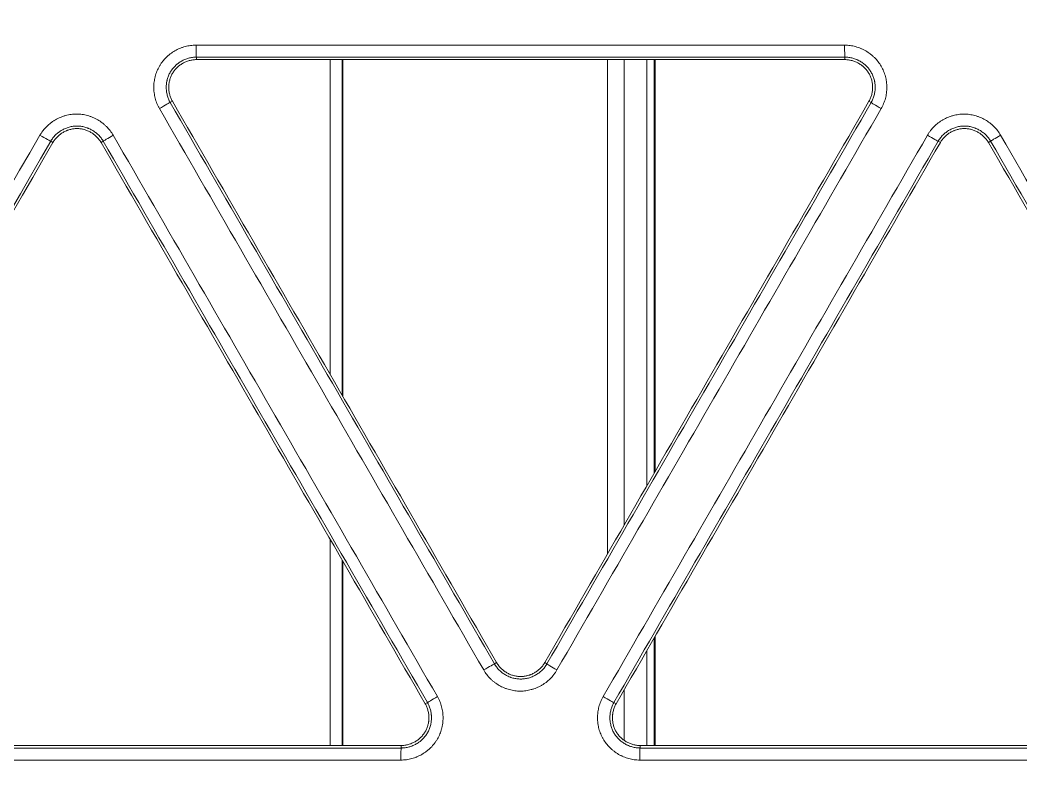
# Model space of a CAD drawing. Header units: inches. Extents: x 405346 to 489838, y -25612 to 14934.
# Drawn here: x 462582.51 to 462621.98, y 4230.73 to 4260.75 of the extents above; entities that cross this region are included whole.
import ezdxf

# ---------------------------------------------------------------- set-up
doc = ezdxf.new("R2010")
doc.units = ezdxf.units.IN
doc.header["$LTSCALE"] = 200
doc.header["$MEASUREMENT"] = 0
doc.layers.add('SS-EQ', color=2, linetype='Continuous', lineweight=20)

# ---------------------------------------------------------------- blocks, each defined once
blk = doc.blocks.new('4way무풍')
at = {"layer": 'SS-EQ'}
for p, q in [((-205.269, -62.142), (-205.27, -62.242)), ((-199.997, -62.242), (-199.997, -74.653)), ((-199.523, -75.477), (-199.523, -62.242)), ((-199.499, -75.518), (-199.499, -62.238)), ((-189.062, -62.238), (-189.062, -81.746)), ((-188.398, -62.238), (-188.398, -80.599)), ((-187.505, -79.052), (-187.505, -62.238)), ((-187.221, -78.56), (-187.221, -62.241)), ((-187.179, -62.24), (-187.179, -78.485)), ((-179.695, -62.242), (-179.695, -62.142)), ((-206.217, -63.884), (-206.303, -63.933)), ((-178.66, -63.934), (-178.747, -63.884)), ((-210.928, -65.509), (-211.014, -65.459)), ((-208.946, -65.459), (-209.033, -65.509)), ((-175.932, -65.509), (-176.018, -65.459)), ((-173.949, -65.459), (-174.036, -65.509)), ((-199.997, -81.155), (-199.997, -89.295)), ((-199.523, -89.295), (-199.523, -81.979)), ((-199.499, -89.299), (-199.499, -82.02)), ((-187.221, -89.296), (-187.221, -85.062)), ((-187.179, -84.988), (-187.179, -89.295)), ((-187.505, -89.297), (-187.505, -85.551)), ((-193.516, -86.082), (-193.43, -86.032)), ((-191.534, -86.032), (-191.447, -86.082)), ((-188.398, -87.098), (-188.398, -89.087)), ((-196.245, -87.657), (-196.158, -87.607)), ((-188.805, -87.608), (-188.719, -87.657)), ((-197.193, -89.399), (-197.193, -89.299)), ((-187.771, -89.299), (-187.771, -89.399))]:
    blk.add_line(p, q, dxfattribs=at)
for centre, major_axis, ratio, start_param, end_param in [((-205.269, -61.669), (0, 0.474), 0.036367, 1.573575, 3.106663), ((-179.694, -61.668), (0, 0.474), 0.031343, 1.574546, 3.106669), ((-206.713, -64.17), (-0.41, -0.237), 0.015835, 3.176504, 4.745517), ((-178.25, -64.17), (-0.41, 0.237), 0.018941, 0.034913, 1.545957), ((-211.424, -65.222), (-0.41, 0.237), 0.021198, 1.539584, 3.106678), ((-208.535, -65.222), (-0.41, -0.237), 0.016029, 4.745831, 6.248274), ((-176.428, -65.222), (0.41, -0.237), 0.018888, 4.687945, 6.248272), ((-173.539, -65.222), (0.41, 0.237), 0.011362, 1.599002, 3.106684), ((-193.926, -86.319), (0.41, 0.237), 0.012555, 0.034909, 1.601608), ((-191.037, -86.319), (-0.41, 0.237), 0.020242, 0.034914, 1.545104), ((-195.748, -87.371), (-0.41, -0.237), 0.012747, 4.743466, 6.248276), ((-189.215, -87.371), (0.41, -0.237), 0.020167, 4.687137, 6.248272), ((-197.193, -89.872), (0, 0.474), 0.03346, 0.034888, 1.575361), ((-187.771, -89.872), (0, 0.474), 0.031523, 0.035081, 1.575861)]:
    blk.add_ellipse(centre, major_axis=major_axis, ratio=ratio, start_param=start_param, end_param=end_param, dxfattribs=at)
for points, knots in [([(-0.032, -346.294), (-6.969, -346.294), (-13.906, -346.294), (-27.78, -346.294), (-34.717, -346.294), (-55.528, -346.294), (-69.403, -346.294), (-97.151, -346.294), (-111.025, -346.294), (-138.774, -346.294), (-152.648, -346.294), (-180.396, -346.294), (-194.27, -346.294), (-215.082, -346.294), (-222.019, -346.294), (-235.893, -346.294), (-242.83, -346.294), (-253.236, -346.294), (-256.704, -346.293), (-263.641, -346.293), (-267.11, -346.294), (-272.313, -346.294), (-274.047, -346.294), (-276.648, -346.294), (-277.515, -346.294), (-279.25, -346.294), (-280.117, -346.293), (-281.418, -346.293), (-281.851, -346.293), (-282.718, -346.293), (-283.152, -346.293), (-283.802, -346.293), (-284.019, -346.294), (-284.453, -346.294), (-284.669, -346.294), (-285.103, -346.294), (-285.32, -346.293), (-285.753, -346.291), (-285.97, -346.288), (-286.62, -346.277), (-287.053, -346.265), (-287.92, -346.232), (-288.353, -346.21), (-289.653, -346.133), (-290.519, -346.062), (-291.817, -345.929), (-292.25, -345.88), (-292.899, -345.799), (-293.116, -345.771), (-293.548, -345.713), (-294.627, -345.561), (-295.697, -345.382), (-298.249, -344.898), (-299.929, -344.504), (-302.417, -343.81), (-304.065, -343.313), (-305.692, -342.746), (-308.116, -341.843), (-309.711, -341.172), (-311.481, -340.336), (-311.677, -340.242), (-312.069, -340.051), (-312.265, -339.955), (-312.85, -339.663), (-313.238, -339.464), (-314.393, -338.857), (-315.91, -338.018), (-317.384, -337.119), (-318.837, -336.19), (-319.553, -335.711), (-320.962, -334.724), (-322.351, -333.708), (-324.369, -332.095), (-326.323, -330.394), (-327.582, -329.2), (-328.355, -328.435), (-328.586, -328.204), (-328.815, -327.971), (-328.968, -327.815), (-329.044, -327.737), (-329.423, -327.345), (-329.723, -327.029), (-330.61, -326.073), (-331.762, -324.777), (-333.398, -322.77), (-334.43, -321.391), (-335.932, -319.291), (-336.873, -317.851), (-338.196, -315.627), (-339.047, -314.124), (-339.838, -312.58), (-340.313, -311.601), (-340.454, -311.306), (-340.593, -311.01), (-340.685, -310.813), (-340.731, -310.713), (-340.958, -310.218), (-341.135, -309.821), (-341.654, -308.624), (-342.309, -307.019), (-343.186, -304.583), (-343.7, -302.939), (-344.419, -300.46), (-344.828, -298.788), (-345.336, -296.251), (-345.487, -295.401), (-345.755, -293.691), (-345.871, -292.831), (-345.994, -291.749), (-346.017, -291.533), (-346.062, -291.099), (-346.083, -290.882), (-346.143, -290.23), (-346.178, -289.796), (-346.239, -288.927), (-346.265, -288.493), (-346.307, -287.624), (-346.324, -287.19), (-346.342, -286.538), (-346.347, -286.321), (-346.354, -285.886), (-346.356, -285.669), (-346.359, -285.235), (-346.359, -285.017), (-346.359, -284.583), (-346.359, -284.366), (-346.358, -283.714), (-346.358, -283.28), (-346.358, -282.411), (-346.358, -281.976), (-346.358, -280.673), (-346.358, -279.804), (-346.359, -278.066), (-346.359, -277.197), (-346.359, -274.59), (-346.359, -272.852), (-346.358, -264.163), (-346.358, -257.211), (-346.359, -236.356), (-346.359, -222.453), (-346.359, -194.646), (-346.359, -180.743), (-346.359, -152.936), (-346.359, -139.033), (-346.359, -111.226), (-346.359, -69.517), (-346.359, -27.807), (-346.359, 0)], [0, 0, 0, 0, 0.03125, 0.03125, 0.0625, 0.0625, 0.125, 0.125, 0.1875, 0.1875, 0.25, 0.25, 0.3125, 0.3125, 0.34375, 0.34375, 0.375, 0.375, 0.390625, 0.390625, 0.40625, 0.40625, 0.414063, 0.414063, 0.417969, 0.417969, 0.421875, 0.421875, 0.423828, 0.423828, 0.425781, 0.425781, 0.426758, 0.426758, 0.427734, 0.427734, 0.428711, 0.428711, 0.429688, 0.429688, 0.431641, 0.431641, 0.433594, 0.433594, 0.4375, 0.4375, 0.439453, 0.439453, 0.44043, 0.44043, 0.441406, 0.445313, 0.445313, 0.453125, 0.453125, 0.457031, 0.460938, 0.460938, 0.46875, 0.46875, 0.469727, 0.469727, 0.470703, 0.470703, 0.472656, 0.472656, 0.476563, 0.480469, 0.480469, 0.484375, 0.484375, 0.488281, 0.492188, 0.496094, 0.5, 0.5, 0.500977, 0.501465, 0.501465, 0.501953, 0.501953, 0.503906, 0.503906, 0.507813, 0.511719, 0.515625, 0.515625, 0.523438, 0.523438, 0.527344, 0.53125, 0.53125, 0.532227, 0.532715, 0.532715, 0.533203, 0.533203, 0.535156, 0.535156, 0.539063, 0.542969, 0.546875, 0.546875, 0.554688, 0.554688, 0.558594, 0.558594, 0.5625, 0.5625, 0.563477, 0.563477, 0.564453, 0.564453, 0.566406, 0.566406, 0.568359, 0.568359, 0.570313, 0.570313, 0.571289, 0.571289, 0.572266, 0.572266, 0.573242, 0.573242, 0.574219, 0.574219, 0.576172, 0.576172, 0.578125, 0.578125, 0.582031, 0.582031, 0.585938, 0.585938, 0.59375, 0.59375, 0.625, 0.625, 0.6875, 0.6875, 0.75, 0.75, 0.8125, 0.8125, 0.875, 1, 1, 1, 1]), ([(-345.164, 0), (-345.164, -27.72), (-345.163, -69.3), (-345.162, -110.879), (-345.161, -138.599), (-345.16, -152.459), (-345.158, -180.179), (-345.157, -194.038), (-345.154, -221.758), (-345.152, -235.618), (-345.147, -256.408), (-345.146, -263.338), (-345.145, -272), (-345.144, -273.733), (-345.144, -276.331), (-345.144, -277.198), (-345.143, -278.93), (-345.142, -279.796), (-345.142, -281.096), (-345.141, -281.529), (-345.141, -282.395), (-345.141, -282.828), (-345.141, -283.694), (-345.141, -284.128), (-345.14, -284.777), (-345.139, -284.994), (-345.136, -285.427), (-345.134, -285.643), (-345.124, -286.293), (-345.113, -286.726), (-345.08, -287.592), (-345.06, -288.025), (-345.009, -288.891), (-344.978, -289.324), (-344.926, -289.973), (-344.898, -290.298), (-344.868, -290.623), (-344.847, -290.839), (-344.836, -290.947), (-344.736, -291.92), (-344.629, -292.78), (-344.379, -294.49), (-344.236, -295.341), (-343.754, -297.876), (-343.361, -299.547), (-342.665, -302.025), (-342.166, -303.667), (-341.312, -306.101), (-340.67, -307.704), (-340.162, -308.899), (-339.901, -309.494), (-339.629, -310.087), (-339.446, -310.481), (-339.353, -310.678), (-338.885, -311.657), (-338.495, -312.43), (-337.684, -313.955), (-337.263, -314.706), (-336.391, -316.189), (-335.94, -316.919), (-335.007, -318.36), (-334.525, -319.069), (-333.532, -320.468), (-332.508, -321.846), (-330.881, -323.85), (-329.735, -325.144), (-328.853, -326.098), (-328.555, -326.413), (-328.177, -326.804), (-328.101, -326.882), (-327.949, -327.038), (-327.721, -327.27), (-327.491, -327.501), (-326.721, -328.264), (-325.466, -329.454), (-323.518, -331.15), (-321.504, -332.756), (-320.119, -333.767), (-318.711, -334.749), (-317.997, -335.224), (-316.546, -336.146), (-315.81, -336.593), (-314.315, -337.455), (-313.557, -337.871), (-312.595, -338.371), (-312.305, -338.52), (-312.014, -338.667), (-311.819, -338.764), (-311.722, -338.813), (-311.235, -339.053), (-310.844, -339.241), (-309.666, -339.791), (-308.875, -340.139), (-307.283, -340.8), (-305.68, -341.425), (-303.244, -342.258), (-301.598, -342.743), (-299.114, -343.417), (-297.436, -343.797), (-294.888, -344.259), (-294.033, -344.395), (-292.957, -344.543), (-292.742, -344.571), (-292.31, -344.625), (-291.663, -344.704), (-291.015, -344.771), (-289.72, -344.892), (-288.856, -344.954), (-287.56, -345.019), (-287.128, -345.036), (-286.48, -345.054), (-286.264, -345.059), (-285.831, -345.067), (-285.615, -345.069), (-285.183, -345.073), (-284.967, -345.074), (-284.534, -345.075), (-284.318, -345.075), (-283.67, -345.076), (-283.237, -345.076), (-282.589, -345.076), (-282.373, -345.076), (-281.94, -345.076), (-281.724, -345.076), (-281.075, -345.076), (-280.643, -345.077), (-279.346, -345.077), (-278.481, -345.078), (-276.752, -345.079), (-275.887, -345.079), (-273.293, -345.079), (-271.563, -345.08), (-262.916, -345.081), (-255.998, -345.082), (-242.162, -345.085), (-235.244, -345.086), (-221.408, -345.089), (-214.49, -345.09), (-193.736, -345.092), (-179.9, -345.094), (-152.228, -345.096), (-138.392, -345.096), (-110.72, -345.097), (-96.884, -345.098), (-69.212, -345.098), (-55.376, -345.099), (-34.622, -345.099), (-27.704, -345.099), (-13.868, -345.099), (-6.95, -345.099), (-0.032, -345.099)], [0, 0, 0, 0, 0.125, 0.1875, 0.1875, 0.25, 0.25, 0.3125, 0.3125, 0.375, 0.375, 0.40625, 0.40625, 0.414063, 0.414063, 0.417969, 0.417969, 0.421875, 0.421875, 0.423828, 0.423828, 0.425781, 0.425781, 0.427734, 0.427734, 0.428711, 0.428711, 0.429688, 0.429688, 0.431641, 0.431641, 0.433594, 0.433594, 0.435547, 0.435547, 0.436523, 0.437012, 0.437012, 0.4375, 0.4375, 0.441406, 0.441406, 0.445313, 0.445313, 0.453125, 0.453125, 0.457031, 0.460938, 0.464844, 0.464844, 0.466797, 0.467773, 0.467773, 0.46875, 0.46875, 0.472656, 0.472656, 0.476563, 0.476563, 0.480469, 0.480469, 0.484375, 0.484375, 0.488281, 0.492188, 0.496094, 0.496094, 0.498047, 0.498047, 0.498535, 0.498535, 0.499023, 0.5, 0.5, 0.503906, 0.507813, 0.511719, 0.515625, 0.515625, 0.519531, 0.519531, 0.523438, 0.523438, 0.527344, 0.527344, 0.52832, 0.528809, 0.528809, 0.529297, 0.529297, 0.53125, 0.53125, 0.535156, 0.535156, 0.539063, 0.542969, 0.546875, 0.546875, 0.554688, 0.554688, 0.558594, 0.558594, 0.55957, 0.55957, 0.560547, 0.5625, 0.5625, 0.566406, 0.566406, 0.568359, 0.568359, 0.569336, 0.569336, 0.570313, 0.570313, 0.571289, 0.571289, 0.572266, 0.572266, 0.574219, 0.574219, 0.575195, 0.575195, 0.576172, 0.576172, 0.578125, 0.578125, 0.582031, 0.582031, 0.585938, 0.585938, 0.59375, 0.59375, 0.625, 0.625, 0.65625, 0.65625, 0.6875, 0.6875, 0.75, 0.75, 0.8125, 0.8125, 0.875, 0.875, 0.9375, 0.9375, 0.96875, 0.96875, 1, 1, 1, 1]), ([(-206.731, -64.172), (-206.749, -64.14), (-206.766, -64.107), (-206.798, -64.041), (-206.813, -64.008), (-206.855, -63.907), (-206.9, -63.77), (-206.928, -63.627), (-206.94, -63.536), (-206.942, -63.518), (-206.945, -63.482), (-206.95, -63.427), (-206.951, -63.373), (-206.951, -63.264), (-206.947, -63.192), (-206.933, -63.083), (-206.927, -63.047), (-206.916, -62.994), (-206.913, -62.976), (-206.904, -62.94), (-206.9, -62.922), (-206.877, -62.834), (-206.831, -62.697), (-206.767, -62.566), (-206.712, -62.471), (-206.692, -62.44), (-206.652, -62.38), (-206.63, -62.35), (-206.564, -62.264), (-206.516, -62.21), (-206.439, -62.134), (-206.399, -62.097), (-206.357, -62.061), (-206.329, -62.038), (-206.314, -62.027), (-206.241, -61.971), (-206.121, -61.891), (-205.991, -61.827), (-205.907, -61.792), (-205.89, -61.785), (-205.856, -61.772), (-205.838, -61.766), (-205.786, -61.748), (-205.752, -61.737), (-205.646, -61.709), (-205.575, -61.694), (-205.432, -61.675), (-205.359, -61.67), (-205.286, -61.67)], [0, 0, 0, 0, 0.03125, 0.03125, 0.0625, 0.0625, 0.125, 0.1875, 0.1875, 0.203125, 0.203125, 0.21875, 0.25, 0.25, 0.3125, 0.3125, 0.34375, 0.34375, 0.359375, 0.359375, 0.375, 0.375, 0.4375, 0.5, 0.5, 0.53125, 0.53125, 0.5625, 0.5625, 0.625, 0.625, 0.65625, 0.671875, 0.671875, 0.6875, 0.6875, 0.75, 0.8125, 0.8125, 0.828125, 0.828125, 0.84375, 0.84375, 0.875, 0.875, 0.9375, 0.9375, 1, 1, 1, 1]), ([(-205.286, -61.67), (-201.024, -61.67), (-196.761, -61.67), (-188.235, -61.67), (-183.972, -61.67), (-179.709, -61.67)], [0, 0, 0, 0, 0.5, 0.5, 1, 1, 1, 1]), ([(-179.709, -61.67), (-179.672, -61.67), (-179.636, -61.672), (-179.562, -61.677), (-179.526, -61.68), (-179.418, -61.695), (-179.276, -61.724), (-179.139, -61.771), (-179.055, -61.806), (-179.038, -61.814), (-179.005, -61.829), (-178.955, -61.852), (-178.907, -61.878), (-178.813, -61.933), (-178.753, -61.973), (-178.666, -62.039), (-178.638, -62.062), (-178.596, -62.098), (-178.583, -62.11), (-178.556, -62.135), (-178.543, -62.148), (-178.478, -62.212), (-178.382, -62.321), (-178.301, -62.441), (-178.246, -62.536), (-178.229, -62.568), (-178.197, -62.634), (-178.182, -62.667), (-178.141, -62.768), (-178.118, -62.836), (-178.09, -62.941), (-178.082, -62.977), (-178.071, -63.03), (-178.068, -63.048), (-178.062, -63.085), (-178.06, -63.103), (-178.048, -63.193), (-178.039, -63.338), (-178.048, -63.483), (-178.06, -63.573), (-178.062, -63.591), (-178.068, -63.628), (-178.071, -63.646), (-178.082, -63.7), (-178.09, -63.735), (-178.118, -63.841), (-178.141, -63.909), (-178.196, -64.043), (-178.228, -64.108), (-178.265, -64.172)], [0, 0, 0, 0, 0.03125, 0.03125, 0.0625, 0.0625, 0.125, 0.1875, 0.1875, 0.203125, 0.203125, 0.21875, 0.25, 0.25, 0.3125, 0.3125, 0.34375, 0.34375, 0.359375, 0.359375, 0.375, 0.375, 0.4375, 0.5, 0.5, 0.53125, 0.53125, 0.5625, 0.5625, 0.625, 0.625, 0.65625, 0.65625, 0.671875, 0.671875, 0.6875, 0.6875, 0.75, 0.8125, 0.8125, 0.828125, 0.828125, 0.84375, 0.84375, 0.875, 0.875, 0.9375, 0.9375, 1, 1, 1, 1]), ([(-205.269, -62.142), (-205.273, -62.142), (-205.276, -62.142), (-205.283, -62.142), (-205.292, -62.142), (-205.315, -62.143), (-205.361, -62.145), (-205.399, -62.149), (-205.476, -62.16), (-205.527, -62.17), (-205.602, -62.191), (-205.627, -62.198), (-205.677, -62.215), (-205.701, -62.225), (-205.773, -62.255), (-205.866, -62.301), (-205.953, -62.359), (-206.005, -62.398), (-206.015, -62.406), (-206.035, -62.423), (-206.065, -62.448), (-206.094, -62.475), (-206.149, -62.529), (-206.184, -62.568), (-206.231, -62.629), (-206.247, -62.65), (-206.276, -62.694), (-206.29, -62.716), (-206.329, -62.784), (-206.352, -62.831), (-206.391, -62.926), (-206.407, -62.976), (-206.424, -63.039), (-206.427, -63.051), (-206.433, -63.077), (-206.436, -63.09), (-206.443, -63.128), (-206.447, -63.154), (-206.457, -63.232), (-206.46, -63.283), (-206.46, -63.361), (-206.46, -63.387), (-206.457, -63.426), (-206.456, -63.439), (-206.454, -63.465), (-206.452, -63.478), (-206.444, -63.543), (-206.424, -63.645), (-206.392, -63.744), (-206.362, -63.816), (-206.352, -63.84), (-206.334, -63.875), (-206.328, -63.887), (-206.319, -63.904), (-206.315, -63.913), (-206.31, -63.922), (-206.306, -63.927), (-206.305, -63.93), (-206.303, -63.933)], [0, 0, 0, 0, 0.003906, 0.003906, 0.007813, 0.015625, 0.03125, 0.0625, 0.0625, 0.125, 0.125, 0.15625, 0.15625, 0.1875, 0.1875, 0.25, 0.3125, 0.3125, 0.328125, 0.328125, 0.34375, 0.375, 0.375, 0.4375, 0.4375, 0.46875, 0.46875, 0.5, 0.5, 0.5625, 0.5625, 0.625, 0.625, 0.640625, 0.640625, 0.65625, 0.65625, 0.6875, 0.6875, 0.75, 0.75, 0.78125, 0.78125, 0.796875, 0.796875, 0.8125, 0.8125, 0.875, 0.9375, 0.9375, 0.96875, 0.96875, 0.984375, 0.984375, 0.992188, 0.996094, 0.996094, 1, 1, 1, 1]), ([(-206.217, -63.884), (-206.241, -63.842), (-206.262, -63.799), (-206.298, -63.711), (-206.313, -63.666), (-206.331, -63.597), (-206.337, -63.573), (-206.346, -63.526), (-206.349, -63.502), (-206.359, -63.431), (-206.364, -63.336), (-206.359, -63.241), (-206.351, -63.182), (-206.349, -63.17), (-206.345, -63.146), (-206.339, -63.111), (-206.331, -63.076), (-206.313, -63.007), (-206.298, -62.962), (-206.271, -62.896), (-206.262, -62.874), (-206.241, -62.831), (-206.229, -62.81), (-206.193, -62.747), (-206.14, -62.669), (-206.077, -62.597), (-206.026, -62.547), (-206.008, -62.531), (-205.972, -62.499), (-205.954, -62.484), (-205.897, -62.441), (-205.857, -62.414), (-205.795, -62.379), (-205.774, -62.367), (-205.732, -62.346), (-205.71, -62.336), (-205.643, -62.308), (-205.553, -62.277), (-205.46, -62.258), (-205.366, -62.245), (-205.318, -62.242), (-205.27, -62.242)], [0, 0, 0, 0, 0.0625, 0.0625, 0.125, 0.125, 0.15625, 0.15625, 0.1875, 0.1875, 0.25, 0.3125, 0.3125, 0.328125, 0.328125, 0.34375, 0.375, 0.375, 0.4375, 0.4375, 0.46875, 0.46875, 0.5, 0.5, 0.5625, 0.625, 0.625, 0.65625, 0.65625, 0.6875, 0.6875, 0.75, 0.75, 0.78125, 0.78125, 0.8125, 0.8125, 0.875, 0.9375, 0.9375, 1, 1, 1, 1]), ([(-179.695, -62.242), (-183.958, -62.242), (-188.22, -62.242), (-196.745, -62.242), (-201.007, -62.242), (-205.27, -62.242)], [0, 0, 0, 0, 0.5, 0.5, 1, 1, 1, 1]), ([(-179.695, -62.142), (-183.957, -62.142), (-188.22, -62.142), (-196.745, -62.142), (-201.007, -62.142), (-205.269, -62.142)], [0, 0, 0, 0, 0.5, 0.5, 1, 1, 1, 1]), ([(-178.66, -63.934), (-178.658, -63.931), (-178.657, -63.928), (-178.654, -63.922), (-178.649, -63.914), (-178.638, -63.894), (-178.617, -63.853), (-178.601, -63.817), (-178.572, -63.745), (-178.555, -63.696), (-178.535, -63.621), (-178.53, -63.595), (-178.52, -63.544), (-178.515, -63.518), (-178.506, -63.44), (-178.499, -63.337), (-178.506, -63.233), (-178.514, -63.168), (-178.516, -63.155), (-178.52, -63.129), (-178.527, -63.09), (-178.535, -63.052), (-178.555, -62.977), (-178.572, -62.928), (-178.601, -62.856), (-178.612, -62.832), (-178.635, -62.785), (-178.647, -62.762), (-178.686, -62.694), (-178.715, -62.651), (-178.779, -62.569), (-178.813, -62.53), (-178.869, -62.475), (-178.888, -62.457), (-178.928, -62.423), (-178.948, -62.406), (-179.01, -62.359), (-179.053, -62.33), (-179.121, -62.291), (-179.155, -62.273), (-179.19, -62.256), (-179.214, -62.245), (-179.226, -62.24), (-179.287, -62.215), (-179.385, -62.181), (-179.486, -62.16), (-179.564, -62.149), (-179.59, -62.147), (-179.629, -62.144), (-179.642, -62.143), (-179.662, -62.142), (-179.672, -62.142), (-179.682, -62.142), (-179.688, -62.142), (-179.691, -62.142), (-179.695, -62.142)], [0, 0, 0, 0, 0.003906, 0.003906, 0.007812, 0.015625, 0.03125, 0.0625, 0.0625, 0.125, 0.125, 0.15625, 0.15625, 0.1875, 0.1875, 0.25, 0.3125, 0.3125, 0.328125, 0.328125, 0.34375, 0.375, 0.375, 0.4375, 0.4375, 0.46875, 0.46875, 0.5, 0.5, 0.5625, 0.5625, 0.625, 0.625, 0.65625, 0.65625, 0.6875, 0.6875, 0.75, 0.75, 0.78125, 0.796875, 0.796875, 0.8125, 0.8125, 0.875, 0.9375, 0.9375, 0.96875, 0.96875, 0.984375, 0.984375, 0.992188, 0.996094, 0.996094, 1, 1, 1, 1]), ([(-179.695, -62.242), (-179.647, -62.242), (-179.599, -62.245), (-179.505, -62.258), (-179.458, -62.268), (-179.39, -62.287), (-179.367, -62.294), (-179.321, -62.309), (-179.299, -62.318), (-179.233, -62.346), (-179.148, -62.388), (-179.068, -62.441), (-179.02, -62.477), (-179.011, -62.484), (-178.992, -62.5), (-178.965, -62.523), (-178.939, -62.547), (-178.888, -62.597), (-178.856, -62.632), (-178.813, -62.689), (-178.799, -62.708), (-178.772, -62.748), (-178.759, -62.768), (-178.723, -62.83), (-178.681, -62.916), (-178.651, -63.006), (-178.633, -63.076), (-178.628, -63.099), (-178.618, -63.146), (-178.615, -63.17), (-178.606, -63.241), (-178.603, -63.288), (-178.603, -63.359), (-178.604, -63.395), (-178.606, -63.431), (-178.609, -63.455), (-178.61, -63.467), (-178.618, -63.526), (-178.636, -63.62), (-178.666, -63.71), (-178.702, -63.798), (-178.723, -63.842), (-178.747, -63.884)], [0, 0, 0, 0, 0.0625, 0.0625, 0.125, 0.125, 0.15625, 0.15625, 0.1875, 0.1875, 0.25, 0.3125, 0.3125, 0.328125, 0.328125, 0.34375, 0.375, 0.375, 0.4375, 0.4375, 0.46875, 0.46875, 0.5, 0.5, 0.5625, 0.625, 0.625, 0.65625, 0.65625, 0.6875, 0.6875, 0.75, 0.75, 0.78125, 0.796875, 0.796875, 0.8125, 0.8125, 0.875, 0.9375, 0.9375, 1, 1, 1, 1]), ([(-206.303, -63.933), (-204.172, -67.624), (-202.041, -71.316), (-198.844, -76.853), (-197.778, -78.699), (-195.647, -82.39), (-194.581, -84.236), (-193.516, -86.082)], [0, 0, 0, 0, 0.5, 0.5, 0.75, 0.75, 1, 1, 1, 1]), ([(-206.217, -63.884), (-204.086, -67.575), (-201.955, -71.266), (-198.758, -76.803), (-197.692, -78.649), (-195.561, -82.34), (-194.496, -84.186), (-193.43, -86.032)], [0, 0, 0, 0, 0.5, 0.5, 0.75, 0.75, 1, 1, 1, 1]), ([(-191.534, -86.032), (-189.403, -82.341), (-187.272, -78.649), (-183.01, -71.266), (-180.878, -67.575), (-178.747, -63.884)], [0, 0, 0, 0, 0.5, 0.5, 1, 1, 1, 1]), ([(-191.447, -86.082), (-189.316, -82.391), (-187.185, -78.699), (-182.923, -71.317), (-180.791, -67.625), (-178.66, -63.934)], [0, 0, 0, 0, 0.5, 0.5, 1, 1, 1, 1]), ([(-193.941, -86.321), (-195.007, -84.475), (-196.073, -82.629), (-198.205, -78.938), (-199.27, -77.092), (-202.468, -71.554), (-204.599, -67.863), (-206.731, -64.172)], [0, 0, 0, 0, 0.25, 0.25, 0.5, 0.5, 1, 1, 1, 1]), ([(-178.265, -64.172), (-180.396, -67.864), (-182.527, -71.555), (-186.79, -78.938), (-188.921, -82.629), (-191.053, -86.321)], [0, 0, 0, 0, 0.5, 0.5, 1, 1, 1, 1]), ([(-211.442, -65.224), (-211.424, -65.192), (-211.404, -65.161), (-211.363, -65.1), (-211.342, -65.07), (-211.275, -64.984), (-211.179, -64.876), (-211.069, -64.78), (-210.997, -64.725), (-210.982, -64.714), (-210.952, -64.693), (-210.907, -64.662), (-210.861, -64.633), (-210.766, -64.579), (-210.701, -64.547), (-210.601, -64.505), (-210.567, -64.492), (-210.515, -64.474), (-210.498, -64.468), (-210.463, -64.457), (-210.445, -64.452), (-210.357, -64.428), (-210.215, -64.4), (-210.07, -64.39), (-209.961, -64.39), (-209.924, -64.391), (-209.851, -64.396), (-209.815, -64.4), (-209.707, -64.414), (-209.636, -64.429), (-209.532, -64.457), (-209.497, -64.468), (-209.445, -64.486), (-209.428, -64.492), (-209.394, -64.505), (-209.377, -64.512), (-209.292, -64.547), (-209.162, -64.611), (-209.041, -64.692), (-208.969, -64.747), (-208.955, -64.758), (-208.926, -64.781), (-208.912, -64.793), (-208.871, -64.829), (-208.844, -64.854), (-208.767, -64.931), (-208.719, -64.985), (-208.63, -65.1), (-208.59, -65.16), (-208.553, -65.224)], [0, 0, 0, 0, 0.03125, 0.03125, 0.0625, 0.0625, 0.125, 0.1875, 0.1875, 0.203125, 0.203125, 0.21875, 0.25, 0.25, 0.3125, 0.3125, 0.34375, 0.34375, 0.359375, 0.359375, 0.375, 0.375, 0.4375, 0.5, 0.5, 0.53125, 0.53125, 0.5625, 0.5625, 0.625, 0.625, 0.65625, 0.65625, 0.671875, 0.671875, 0.6875, 0.6875, 0.75, 0.8125, 0.8125, 0.828125, 0.828125, 0.84375, 0.84375, 0.875, 0.875, 0.9375, 0.9375, 1, 1, 1, 1]), ([(-176.442, -65.224), (-176.424, -65.192), (-176.404, -65.161), (-176.363, -65.1), (-176.342, -65.071), (-176.275, -64.985), (-176.179, -64.876), (-176.07, -64.781), (-175.997, -64.725), (-175.982, -64.715), (-175.952, -64.693), (-175.907, -64.662), (-175.861, -64.634), (-175.767, -64.579), (-175.702, -64.547), (-175.601, -64.505), (-175.567, -64.492), (-175.515, -64.474), (-175.498, -64.469), (-175.463, -64.458), (-175.445, -64.453), (-175.357, -64.429), (-175.215, -64.4), (-175.07, -64.39), (-174.961, -64.39), (-174.924, -64.392), (-174.851, -64.397), (-174.815, -64.4), (-174.707, -64.415), (-174.637, -64.429), (-174.532, -64.458), (-174.497, -64.468), (-174.445, -64.486), (-174.428, -64.492), (-174.394, -64.505), (-174.377, -64.512), (-174.292, -64.547), (-174.162, -64.612), (-174.042, -64.692), (-173.969, -64.747), (-173.955, -64.759), (-173.926, -64.782), (-173.912, -64.794), (-173.871, -64.83), (-173.844, -64.855), (-173.767, -64.931), (-173.719, -64.986), (-173.63, -65.1), (-173.59, -65.161), (-173.553, -65.224)], [0, 0, 0, 0, 0.03125, 0.03125, 0.0625, 0.0625, 0.125, 0.1875, 0.1875, 0.203125, 0.203125, 0.21875, 0.25, 0.25, 0.3125, 0.3125, 0.34375, 0.34375, 0.359375, 0.359375, 0.375, 0.375, 0.4375, 0.5, 0.5, 0.53125, 0.53125, 0.5625, 0.5625, 0.625, 0.625, 0.65625, 0.65625, 0.671875, 0.671875, 0.6875, 0.6875, 0.75, 0.8125, 0.8125, 0.828125, 0.828125, 0.84375, 0.84375, 0.875, 0.875, 0.9375, 0.9375, 1, 1, 1, 1]), ([(-208.946, -65.459), (-208.947, -65.456), (-208.949, -65.453), (-208.952, -65.447), (-208.957, -65.439), (-208.969, -65.419), (-208.994, -65.381), (-209.017, -65.35), (-209.065, -65.288), (-209.099, -65.249), (-209.155, -65.194), (-209.174, -65.177), (-209.213, -65.142), (-209.234, -65.126), (-209.296, -65.078), (-209.382, -65.021), (-209.476, -64.975), (-209.536, -64.95), (-209.548, -64.945), (-209.573, -64.935), (-209.61, -64.922), (-209.647, -64.911), (-209.722, -64.89), (-209.773, -64.88), (-209.85, -64.869), (-209.875, -64.866), (-209.928, -64.863), (-209.954, -64.862), (-210.032, -64.862), (-210.084, -64.866), (-210.187, -64.88), (-210.237, -64.89), (-210.313, -64.911), (-210.338, -64.919), (-210.388, -64.936), (-210.412, -64.945), (-210.484, -64.975), (-210.53, -64.998), (-210.598, -65.037), (-210.631, -65.057), (-210.663, -65.08), (-210.684, -65.095), (-210.695, -65.103), (-210.747, -65.142), (-210.826, -65.21), (-210.895, -65.288), (-210.942, -65.35), (-210.958, -65.371), (-210.98, -65.403), (-210.987, -65.414), (-210.997, -65.431), (-211.003, -65.44), (-211.008, -65.448), (-211.011, -65.454), (-211.013, -65.457), (-211.014, -65.459)], [0, 0, 0, 0, 0.003906, 0.003906, 0.007813, 0.015625, 0.03125, 0.0625, 0.0625, 0.125, 0.125, 0.15625, 0.15625, 0.1875, 0.1875, 0.25, 0.3125, 0.3125, 0.328125, 0.328125, 0.34375, 0.375, 0.375, 0.4375, 0.4375, 0.46875, 0.46875, 0.5, 0.5, 0.5625, 0.5625, 0.625, 0.625, 0.65625, 0.65625, 0.6875, 0.6875, 0.75, 0.75, 0.78125, 0.796875, 0.796875, 0.8125, 0.8125, 0.875, 0.9375, 0.9375, 0.96875, 0.96875, 0.984375, 0.984375, 0.992188, 0.996094, 0.996094, 1, 1, 1, 1]), ([(-210.928, -65.509), (-210.904, -65.467), (-210.878, -65.428), (-210.819, -65.353), (-210.788, -65.317), (-210.737, -65.267), (-210.719, -65.251), (-210.683, -65.219), (-210.664, -65.204), (-210.607, -65.161), (-210.528, -65.108), (-210.443, -65.066), (-210.387, -65.042), (-210.376, -65.038), (-210.354, -65.029), (-210.32, -65.017), (-210.286, -65.007), (-210.217, -64.988), (-210.171, -64.978), (-210.1, -64.968), (-210.077, -64.966), (-210.029, -64.963), (-210.005, -64.962), (-209.933, -64.962), (-209.838, -64.968), (-209.745, -64.987), (-209.675, -65.006), (-209.652, -65.013), (-209.607, -65.029), (-209.585, -65.038), (-209.519, -65.065), (-209.476, -65.086), (-209.414, -65.122), (-209.384, -65.141), (-209.354, -65.161), (-209.335, -65.175), (-209.325, -65.182), (-209.277, -65.218), (-209.205, -65.281), (-209.142, -65.352), (-209.084, -65.427), (-209.057, -65.467), (-209.033, -65.509)], [0, 0, 0, 0, 0.0625, 0.0625, 0.125, 0.125, 0.15625, 0.15625, 0.1875, 0.1875, 0.25, 0.3125, 0.3125, 0.328125, 0.328125, 0.34375, 0.375, 0.375, 0.4375, 0.4375, 0.46875, 0.46875, 0.5, 0.5, 0.5625, 0.625, 0.625, 0.65625, 0.65625, 0.6875, 0.6875, 0.75, 0.75, 0.78125, 0.796875, 0.796875, 0.8125, 0.8125, 0.875, 0.9375, 0.9375, 1, 1, 1, 1]), ([(-173.949, -65.459), (-173.951, -65.456), (-173.952, -65.453), (-173.956, -65.448), (-173.961, -65.439), (-173.973, -65.42), (-173.998, -65.381), (-174.02, -65.35), (-174.068, -65.288), (-174.102, -65.249), (-174.158, -65.194), (-174.177, -65.177), (-174.217, -65.142), (-174.237, -65.126), (-174.299, -65.078), (-174.386, -65.021), (-174.479, -64.975), (-174.539, -64.95), (-174.551, -64.945), (-174.576, -64.935), (-174.613, -64.922), (-174.65, -64.911), (-174.725, -64.89), (-174.776, -64.88), (-174.853, -64.869), (-174.879, -64.866), (-174.931, -64.863), (-174.957, -64.862), (-175.036, -64.862), (-175.087, -64.866), (-175.19, -64.88), (-175.241, -64.89), (-175.316, -64.911), (-175.341, -64.918), (-175.391, -64.936), (-175.415, -64.945), (-175.487, -64.975), (-175.534, -64.998), (-175.601, -65.037), (-175.634, -65.057), (-175.667, -65.08), (-175.688, -65.095), (-175.698, -65.103), (-175.751, -65.142), (-175.829, -65.21), (-175.898, -65.288), (-175.946, -65.349), (-175.961, -65.371), (-175.983, -65.403), (-175.99, -65.414), (-176.001, -65.431), (-176.006, -65.439), (-176.011, -65.448), (-176.014, -65.454), (-176.016, -65.457), (-176.018, -65.459)], [0, 0, 0, 0, 0.003906, 0.003906, 0.007813, 0.015625, 0.03125, 0.0625, 0.0625, 0.125, 0.125, 0.15625, 0.15625, 0.1875, 0.1875, 0.25, 0.3125, 0.3125, 0.328125, 0.328125, 0.34375, 0.375, 0.375, 0.4375, 0.4375, 0.46875, 0.46875, 0.5, 0.5, 0.5625, 0.5625, 0.625, 0.625, 0.65625, 0.65625, 0.6875, 0.6875, 0.75, 0.75, 0.78125, 0.796875, 0.796875, 0.8125, 0.8125, 0.875, 0.9375, 0.9375, 0.96875, 0.96875, 0.984375, 0.984375, 0.992187, 0.996094, 0.996094, 1, 1, 1, 1]), ([(-175.932, -65.509), (-175.907, -65.467), (-175.881, -65.428), (-175.823, -65.353), (-175.791, -65.317), (-175.74, -65.267), (-175.723, -65.251), (-175.686, -65.219), (-175.668, -65.204), (-175.611, -65.161), (-175.531, -65.108), (-175.446, -65.066), (-175.391, -65.042), (-175.38, -65.038), (-175.357, -65.029), (-175.323, -65.017), (-175.289, -65.007), (-175.221, -64.988), (-175.174, -64.978), (-175.103, -64.968), (-175.08, -64.966), (-175.032, -64.963), (-175.008, -64.962), (-174.936, -64.962), (-174.841, -64.968), (-174.748, -64.987), (-174.679, -65.006), (-174.656, -65.013), (-174.61, -65.029), (-174.588, -65.038), (-174.522, -65.065), (-174.479, -65.086), (-174.418, -65.122), (-174.387, -65.141), (-174.358, -65.161), (-174.338, -65.175), (-174.328, -65.182), (-174.281, -65.218), (-174.209, -65.281), (-174.146, -65.352), (-174.087, -65.427), (-174.06, -65.467), (-174.036, -65.509)], [0, 0, 0, 0, 0.0625, 0.0625, 0.125, 0.125, 0.15625, 0.15625, 0.1875, 0.1875, 0.25, 0.3125, 0.3125, 0.328125, 0.328125, 0.34375, 0.375, 0.375, 0.4375, 0.4375, 0.46875, 0.46875, 0.5, 0.5, 0.5625, 0.625, 0.625, 0.65625, 0.65625, 0.6875, 0.6875, 0.75, 0.75, 0.78125, 0.796875, 0.796875, 0.8125, 0.8125, 0.875, 0.9375, 0.9375, 1, 1, 1, 1]), ([(-196.245, -87.657), (-197.311, -85.812), (-198.377, -83.966), (-200.508, -80.275), (-201.574, -78.429), (-204.77, -72.892), (-206.902, -69.2), (-209.033, -65.509)], [0, 0, 0, 0, 0.25, 0.25, 0.5, 0.5, 1, 1, 1, 1]), ([(-196.158, -87.607), (-197.224, -85.762), (-198.29, -83.916), (-200.421, -80.224), (-201.487, -78.379), (-204.683, -72.842), (-206.815, -69.15), (-208.946, -65.459)], [0, 0, 0, 0, 0.25, 0.25, 0.5, 0.5, 1, 1, 1, 1]), ([(-208.553, -65.224), (-206.422, -68.915), (-204.29, -72.607), (-201.093, -78.144), (-200.027, -79.99), (-197.895, -83.681), (-196.83, -85.527), (-195.764, -87.373)], [0, 0, 0, 0, 0.5, 0.5, 0.75, 0.75, 1, 1, 1, 1]), ([(-189.23, -87.373), (-187.099, -83.682), (-184.967, -79.99), (-180.705, -72.607), (-178.573, -68.916), (-176.442, -65.224)], [0, 0, 0, 0, 0.5, 0.5, 1, 1, 1, 1]), ([(-176.018, -65.459), (-178.149, -69.151), (-180.28, -72.842), (-184.543, -80.225), (-186.674, -83.916), (-188.805, -87.608)], [0, 0, 0, 0, 0.5, 0.5, 1, 1, 1, 1]), ([(-175.932, -65.509), (-178.063, -69.2), (-180.194, -72.892), (-184.457, -80.275), (-186.588, -83.966), (-188.719, -87.657)], [0, 0, 0, 0, 0.5, 0.5, 1, 1, 1, 1]), ([(-161.249, -87.657), (-163.38, -83.966), (-165.511, -80.275), (-168.708, -74.737), (-169.774, -72.892), (-171.905, -69.2), (-172.97, -67.355), (-174.036, -65.509)], [0, 0, 0, 0, 0.5, 0.5, 0.75, 0.75, 1, 1, 1, 1]), ([(-161.162, -87.607), (-163.293, -83.916), (-165.424, -80.224), (-168.621, -74.687), (-169.687, -72.842), (-171.818, -69.15), (-172.883, -67.305), (-173.949, -65.459)], [0, 0, 0, 0, 0.5, 0.5, 0.75, 0.75, 1, 1, 1, 1]), ([(-173.553, -65.224), (-172.487, -67.07), (-171.422, -68.916), (-169.29, -72.607), (-168.224, -74.453), (-165.027, -79.991), (-162.896, -83.682), (-160.764, -87.374)], [0, 0, 0, 0, 0.25, 0.25, 0.5, 0.5, 1, 1, 1, 1]), ([(-191.534, -86.032), (-191.559, -86.074), (-191.585, -86.113), (-191.643, -86.188), (-191.675, -86.224), (-191.726, -86.274), (-191.743, -86.29), (-191.78, -86.322), (-191.798, -86.337), (-191.855, -86.38), (-191.935, -86.433), (-192.02, -86.475), (-192.075, -86.499), (-192.086, -86.503), (-192.109, -86.512), (-192.143, -86.524), (-192.177, -86.534), (-192.245, -86.553), (-192.292, -86.563), (-192.363, -86.573), (-192.386, -86.575), (-192.434, -86.578), (-192.458, -86.579), (-192.53, -86.579), (-192.625, -86.573), (-192.718, -86.554), (-192.787, -86.535), (-192.81, -86.528), (-192.856, -86.512), (-192.878, -86.503), (-192.944, -86.476), (-192.987, -86.455), (-193.048, -86.419), (-193.079, -86.4), (-193.108, -86.38), (-193.128, -86.366), (-193.138, -86.359), (-193.185, -86.323), (-193.257, -86.26), (-193.32, -86.189), (-193.379, -86.114), (-193.406, -86.074), (-193.43, -86.032)], [0, 0, 0, 0, 0.0625, 0.0625, 0.125, 0.125, 0.15625, 0.15625, 0.1875, 0.1875, 0.25, 0.3125, 0.3125, 0.328125, 0.328125, 0.34375, 0.375, 0.375, 0.4375, 0.4375, 0.46875, 0.46875, 0.5, 0.5, 0.5625, 0.625, 0.625, 0.65625, 0.65625, 0.6875, 0.6875, 0.75, 0.75, 0.78125, 0.796875, 0.796875, 0.8125, 0.8125, 0.875, 0.9375, 0.9375, 1, 1, 1, 1]), ([(-191.053, -86.321), (-191.071, -86.353), (-191.09, -86.384), (-191.131, -86.445), (-191.153, -86.474), (-191.219, -86.56), (-191.316, -86.669), (-191.425, -86.764), (-191.498, -86.82), (-191.513, -86.83), (-191.542, -86.852), (-191.588, -86.883), (-191.634, -86.911), (-191.728, -86.966), (-191.793, -86.998), (-191.894, -87.04), (-191.928, -87.053), (-191.979, -87.071), (-191.997, -87.076), (-192.032, -87.087), (-192.049, -87.092), (-192.137, -87.116), (-192.279, -87.145), (-192.424, -87.155), (-192.534, -87.155), (-192.57, -87.153), (-192.643, -87.148), (-192.679, -87.145), (-192.787, -87.13), (-192.858, -87.116), (-192.963, -87.087), (-192.998, -87.077), (-193.049, -87.059), (-193.066, -87.053), (-193.101, -87.04), (-193.118, -87.033), (-193.202, -86.998), (-193.332, -86.933), (-193.453, -86.853), (-193.525, -86.798), (-193.54, -86.786), (-193.568, -86.763), (-193.582, -86.751), (-193.624, -86.715), (-193.65, -86.69), (-193.728, -86.614), (-193.776, -86.559), (-193.864, -86.445), (-193.905, -86.384), (-193.941, -86.321)], [0, 0, 0, 0, 0.03125, 0.03125, 0.0625, 0.0625, 0.125, 0.1875, 0.1875, 0.203125, 0.203125, 0.21875, 0.25, 0.25, 0.3125, 0.3125, 0.34375, 0.34375, 0.359375, 0.359375, 0.375, 0.375, 0.4375, 0.5, 0.5, 0.53125, 0.53125, 0.5625, 0.5625, 0.625, 0.625, 0.65625, 0.65625, 0.671875, 0.671875, 0.6875, 0.6875, 0.75, 0.8125, 0.8125, 0.828125, 0.828125, 0.84375, 0.84375, 0.875, 0.875, 0.9375, 0.9375, 1, 1, 1, 1]), ([(-193.516, -86.082), (-193.514, -86.084), (-193.513, -86.087), (-193.509, -86.093), (-193.504, -86.101), (-193.492, -86.121), (-193.467, -86.159), (-193.445, -86.191), (-193.397, -86.252), (-193.363, -86.291), (-193.307, -86.346), (-193.288, -86.364), (-193.248, -86.398), (-193.228, -86.415), (-193.166, -86.462), (-193.079, -86.52), (-192.986, -86.566), (-192.926, -86.591), (-192.914, -86.596), (-192.889, -86.605), (-192.852, -86.619), (-192.815, -86.63), (-192.74, -86.651), (-192.689, -86.661), (-192.612, -86.672), (-192.586, -86.674), (-192.534, -86.678), (-192.508, -86.679), (-192.43, -86.679), (-192.378, -86.675), (-192.275, -86.661), (-192.224, -86.651), (-192.149, -86.63), (-192.124, -86.622), (-192.074, -86.605), (-192.05, -86.596), (-191.978, -86.566), (-191.932, -86.543), (-191.864, -86.504), (-191.831, -86.484), (-191.799, -86.462), (-191.777, -86.446), (-191.767, -86.439), (-191.715, -86.399), (-191.636, -86.331), (-191.567, -86.253), (-191.519, -86.192), (-191.504, -86.171), (-191.482, -86.138), (-191.475, -86.127), (-191.464, -86.11), (-191.459, -86.102), (-191.454, -86.093), (-191.451, -86.088), (-191.449, -86.085), (-191.447, -86.082)], [0, 0, 0, 0, 0.003906, 0.003906, 0.007813, 0.015625, 0.03125, 0.0625, 0.0625, 0.125, 0.125, 0.15625, 0.15625, 0.1875, 0.1875, 0.25, 0.3125, 0.3125, 0.328125, 0.328125, 0.34375, 0.375, 0.375, 0.4375, 0.4375, 0.46875, 0.46875, 0.5, 0.5, 0.5625, 0.5625, 0.625, 0.625, 0.65625, 0.65625, 0.6875, 0.6875, 0.75, 0.75, 0.78125, 0.796875, 0.796875, 0.8125, 0.8125, 0.875, 0.9375, 0.9375, 0.96875, 0.96875, 0.984375, 0.984375, 0.992188, 0.996094, 0.996094, 1, 1, 1, 1]), ([(-195.764, -87.373), (-195.746, -87.405), (-195.728, -87.437), (-195.696, -87.503), (-195.681, -87.536), (-195.64, -87.637), (-195.594, -87.775), (-195.566, -87.917), (-195.555, -88.008), (-195.553, -88.026), (-195.549, -88.063), (-195.545, -88.117), (-195.543, -88.172), (-195.543, -88.28), (-195.548, -88.353), (-195.562, -88.461), (-195.568, -88.497), (-195.578, -88.551), (-195.582, -88.569), (-195.59, -88.604), (-195.594, -88.622), (-195.618, -88.71), (-195.664, -88.848), (-195.728, -88.978), (-195.782, -89.073), (-195.802, -89.104), (-195.843, -89.165), (-195.864, -89.194), (-195.931, -89.28), (-195.978, -89.334), (-196.056, -89.411), (-196.096, -89.448), (-196.137, -89.483), (-196.166, -89.506), (-196.18, -89.518), (-196.253, -89.573), (-196.374, -89.653), (-196.504, -89.718), (-196.588, -89.753), (-196.605, -89.76), (-196.639, -89.773), (-196.656, -89.779), (-196.708, -89.797), (-196.743, -89.807), (-196.848, -89.836), (-196.919, -89.85), (-197.062, -89.87), (-197.135, -89.875), (-197.208, -89.875)], [0, 0, 0, 0, 0.03125, 0.03125, 0.0625, 0.0625, 0.125, 0.1875, 0.1875, 0.203125, 0.203125, 0.21875, 0.25, 0.25, 0.3125, 0.3125, 0.34375, 0.34375, 0.359375, 0.359375, 0.375, 0.375, 0.4375, 0.5, 0.5, 0.53125, 0.53125, 0.5625, 0.5625, 0.625, 0.625, 0.65625, 0.671875, 0.671875, 0.6875, 0.6875, 0.75, 0.8125, 0.8125, 0.828125, 0.828125, 0.84375, 0.84375, 0.875, 0.875, 0.9375, 0.9375, 1, 1, 1, 1]), ([(-197.193, -89.399), (-197.19, -89.399), (-197.186, -89.399), (-197.18, -89.399), (-197.17, -89.399), (-197.147, -89.398), (-197.102, -89.396), (-197.063, -89.392), (-196.986, -89.381), (-196.935, -89.371), (-196.86, -89.35), (-196.835, -89.343), (-196.785, -89.326), (-196.761, -89.316), (-196.689, -89.286), (-196.596, -89.24), (-196.509, -89.183), (-196.457, -89.143), (-196.447, -89.135), (-196.426, -89.118), (-196.396, -89.093), (-196.368, -89.067), (-196.312, -89.012), (-196.278, -88.973), (-196.23, -88.912), (-196.215, -88.891), (-196.186, -88.847), (-196.172, -88.825), (-196.133, -88.757), (-196.11, -88.71), (-196.07, -88.615), (-196.054, -88.565), (-196.034, -88.49), (-196.028, -88.464), (-196.018, -88.412), (-196.014, -88.387), (-196.004, -88.309), (-196.001, -88.257), (-196.001, -88.18), (-196.002, -88.154), (-196.004, -88.114), (-196.005, -88.101), (-196.008, -88.075), (-196.009, -88.062), (-196.017, -87.997), (-196.037, -87.895), (-196.07, -87.797), (-196.099, -87.724), (-196.11, -87.7), (-196.127, -87.665), (-196.133, -87.653), (-196.142, -87.636), (-196.147, -87.627), (-196.152, -87.619), (-196.155, -87.613), (-196.157, -87.61), (-196.158, -87.607)], [0, 0, 0, 0, 0.003906, 0.003906, 0.007812, 0.015625, 0.03125, 0.0625, 0.0625, 0.125, 0.125, 0.15625, 0.15625, 0.1875, 0.1875, 0.25, 0.3125, 0.3125, 0.328125, 0.328125, 0.34375, 0.375, 0.375, 0.4375, 0.4375, 0.46875, 0.46875, 0.5, 0.5, 0.5625, 0.5625, 0.625, 0.625, 0.65625, 0.65625, 0.6875, 0.6875, 0.75, 0.75, 0.78125, 0.78125, 0.796875, 0.796875, 0.8125, 0.8125, 0.875, 0.9375, 0.9375, 0.96875, 0.96875, 0.984375, 0.984375, 0.992188, 0.996094, 0.996094, 1, 1, 1, 1]), ([(-187.785, -89.875), (-187.822, -89.875), (-187.859, -89.873), (-187.932, -89.868), (-187.968, -89.865), (-188.076, -89.85), (-188.218, -89.821), (-188.355, -89.774), (-188.44, -89.739), (-188.457, -89.731), (-188.49, -89.716), (-188.539, -89.693), (-188.587, -89.667), (-188.682, -89.612), (-188.742, -89.572), (-188.828, -89.506), (-188.857, -89.483), (-188.898, -89.447), (-188.912, -89.435), (-188.939, -89.41), (-188.952, -89.397), (-189.016, -89.333), (-189.112, -89.224), (-189.193, -89.104), (-189.248, -89.009), (-189.266, -88.977), (-189.298, -88.911), (-189.313, -88.878), (-189.354, -88.777), (-189.377, -88.709), (-189.405, -88.604), (-189.413, -88.568), (-189.423, -88.515), (-189.426, -88.497), (-189.432, -88.46), (-189.435, -88.442), (-189.447, -88.352), (-189.456, -88.207), (-189.447, -88.062), (-189.435, -87.972), (-189.432, -87.954), (-189.426, -87.917), (-189.423, -87.899), (-189.413, -87.845), (-189.405, -87.81), (-189.377, -87.704), (-189.354, -87.636), (-189.299, -87.502), (-189.267, -87.437), (-189.23, -87.373)], [0, 0, 0, 0, 0.03125, 0.03125, 0.0625, 0.0625, 0.125, 0.1875, 0.1875, 0.203125, 0.203125, 0.21875, 0.25, 0.25, 0.3125, 0.3125, 0.34375, 0.34375, 0.359375, 0.359375, 0.375, 0.375, 0.4375, 0.5, 0.5, 0.53125, 0.53125, 0.5625, 0.5625, 0.625, 0.625, 0.65625, 0.65625, 0.671875, 0.671875, 0.6875, 0.6875, 0.75, 0.8125, 0.8125, 0.828125, 0.828125, 0.84375, 0.84375, 0.875, 0.875, 0.9375, 0.9375, 1, 1, 1, 1]), ([(-188.805, -87.608), (-188.807, -87.611), (-188.808, -87.613), (-188.811, -87.619), (-188.816, -87.628), (-188.827, -87.648), (-188.848, -87.688), (-188.864, -87.724), (-188.893, -87.796), (-188.91, -87.845), (-188.929, -87.921), (-188.935, -87.946), (-188.945, -87.998), (-188.949, -88.023), (-188.959, -88.101), (-188.966, -88.204), (-188.959, -88.308), (-188.951, -88.373), (-188.949, -88.386), (-188.945, -88.412), (-188.938, -88.451), (-188.929, -88.489), (-188.91, -88.564), (-188.893, -88.613), (-188.864, -88.685), (-188.853, -88.709), (-188.83, -88.756), (-188.818, -88.779), (-188.779, -88.847), (-188.75, -88.89), (-188.686, -88.972), (-188.652, -89.011), (-188.596, -89.066), (-188.577, -89.084), (-188.537, -89.118), (-188.517, -89.134), (-188.455, -89.181), (-188.412, -89.21), (-188.345, -89.249), (-188.31, -89.268), (-188.275, -89.284), (-188.251, -89.295), (-188.239, -89.301), (-188.179, -89.326), (-188.081, -89.36), (-187.979, -89.381), (-187.902, -89.391), (-187.876, -89.394), (-187.837, -89.397), (-187.824, -89.398), (-187.804, -89.398), (-187.794, -89.399), (-187.784, -89.399), (-187.778, -89.399), (-187.774, -89.399), (-187.771, -89.399)], [0, 0, 0, 0, 0.003906, 0.003906, 0.007813, 0.015625, 0.03125, 0.0625, 0.0625, 0.125, 0.125, 0.15625, 0.15625, 0.1875, 0.1875, 0.25, 0.3125, 0.3125, 0.328125, 0.328125, 0.34375, 0.375, 0.375, 0.4375, 0.4375, 0.46875, 0.46875, 0.5, 0.5, 0.5625, 0.5625, 0.625, 0.625, 0.65625, 0.65625, 0.6875, 0.6875, 0.75, 0.75, 0.78125, 0.796875, 0.796875, 0.8125, 0.8125, 0.875, 0.9375, 0.9375, 0.96875, 0.96875, 0.984375, 0.984375, 0.992187, 0.996094, 0.996094, 1, 1, 1, 1]), ([(-196.245, -87.657), (-196.221, -87.699), (-196.2, -87.742), (-196.165, -87.83), (-196.15, -87.875), (-196.131, -87.944), (-196.126, -87.968), (-196.117, -88.015), (-196.113, -88.039), (-196.104, -88.11), (-196.098, -88.205), (-196.104, -88.3), (-196.112, -88.359), (-196.114, -88.371), (-196.117, -88.395), (-196.124, -88.43), (-196.132, -88.465), (-196.15, -88.534), (-196.164, -88.579), (-196.191, -88.645), (-196.201, -88.667), (-196.222, -88.71), (-196.234, -88.731), (-196.269, -88.793), (-196.323, -88.872), (-196.386, -88.944), (-196.437, -88.994), (-196.454, -89.01), (-196.491, -89.042), (-196.509, -89.057), (-196.566, -89.1), (-196.606, -89.127), (-196.667, -89.162), (-196.688, -89.174), (-196.731, -89.195), (-196.753, -89.205), (-196.819, -89.233), (-196.909, -89.264), (-197.002, -89.283), (-197.097, -89.296), (-197.145, -89.299), (-197.193, -89.299)], [0, 0, 0, 0, 0.0625, 0.0625, 0.125, 0.125, 0.15625, 0.15625, 0.1875, 0.1875, 0.25, 0.3125, 0.3125, 0.328125, 0.328125, 0.34375, 0.375, 0.375, 0.4375, 0.4375, 0.46875, 0.46875, 0.5, 0.5, 0.5625, 0.625, 0.625, 0.65625, 0.65625, 0.6875, 0.6875, 0.75, 0.75, 0.78125, 0.78125, 0.8125, 0.8125, 0.875, 0.9375, 0.9375, 1, 1, 1, 1]), ([(-187.771, -89.299), (-187.819, -89.299), (-187.867, -89.296), (-187.961, -89.283), (-188.007, -89.273), (-188.076, -89.254), (-188.099, -89.247), (-188.145, -89.232), (-188.167, -89.223), (-188.233, -89.195), (-188.318, -89.153), (-188.398, -89.1), (-188.446, -89.064), (-188.455, -89.057), (-188.474, -89.041), (-188.501, -89.018), (-188.527, -88.994), (-188.578, -88.944), (-188.61, -88.909), (-188.653, -88.852), (-188.667, -88.833), (-188.694, -88.793), (-188.707, -88.773), (-188.743, -88.711), (-188.785, -88.625), (-188.815, -88.535), (-188.833, -88.465), (-188.838, -88.442), (-188.847, -88.395), (-188.851, -88.371), (-188.86, -88.3), (-188.863, -88.253), (-188.863, -88.181), (-188.862, -88.146), (-188.86, -88.11), (-188.857, -88.086), (-188.856, -88.074), (-188.848, -88.015), (-188.83, -87.921), (-188.8, -87.831), (-188.764, -87.743), (-188.743, -87.699), (-188.719, -87.657)], [0, 0, 0, 0, 0.0625, 0.0625, 0.125, 0.125, 0.15625, 0.15625, 0.1875, 0.1875, 0.25, 0.3125, 0.3125, 0.328125, 0.328125, 0.34375, 0.375, 0.375, 0.4375, 0.4375, 0.46875, 0.46875, 0.5, 0.5, 0.5625, 0.625, 0.625, 0.65625, 0.65625, 0.6875, 0.6875, 0.75, 0.75, 0.78125, 0.796875, 0.796875, 0.8125, 0.8125, 0.875, 0.9375, 0.9375, 1, 1, 1, 1]), ([(-222.768, -89.299), (-218.506, -89.299), (-214.244, -89.299), (-205.719, -89.299), (-201.456, -89.299), (-197.193, -89.299)], [0, 0, 0, 0, 0.5, 0.5, 1, 1, 1, 1]), ([(-222.768, -89.399), (-218.506, -89.399), (-214.244, -89.399), (-205.719, -89.399), (-201.456, -89.399), (-197.193, -89.399)], [0, 0, 0, 0, 0.5, 0.5, 1, 1, 1, 1]), ([(-197.208, -89.875), (-201.472, -89.874), (-205.735, -89.874), (-214.261, -89.874), (-218.523, -89.874), (-222.786, -89.874)], [0, 0, 0, 0, 0.5, 0.5, 1, 1, 1, 1])]:
    blk.add_open_spline(points, degree=3, knots=knots, dxfattribs=at)
for points in [[(-224.23, -87.372), (-219.968, -79.99), (-215.705, -72.607), (-211.442, -65.224)], [(-211.014, -65.459), (-215.277, -72.842), (-219.539, -80.225), (-223.802, -87.608)], [(-210.928, -65.509), (-215.191, -72.892), (-219.453, -80.275), (-223.716, -87.657)], [(-187.771, -89.299), (-179.247, -89.299), (-170.722, -89.299), (-162.196, -89.299)], [(-187.771, -89.399), (-179.247, -89.399), (-170.722, -89.399), (-162.196, -89.399)], [(-162.209, -89.875), (-170.735, -89.875), (-179.26, -89.875), (-187.785, -89.875)]]:
    blk.add_open_spline(points, degree=3, dxfattribs=at)

msp = doc.modelspace()

# ---------------------------------------------------------------- block references
msp.add_blockref('4way무풍', (462794.732, 4321.426))

doc.saveas('drawing.dxf')
